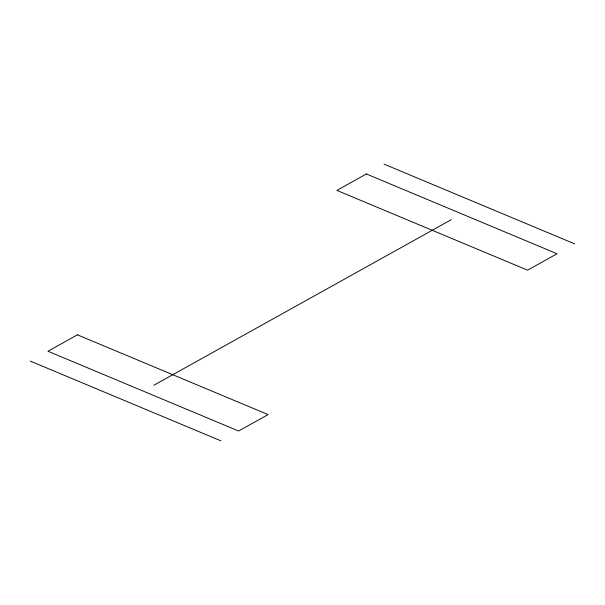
<?xml version="1.0" encoding="UTF-8"?>
<svg xmlns="http://www.w3.org/2000/svg" width="605" height="605" viewBox="0 0 605 605"><rect width="100%" height="100%" fill="white"/><g stroke="black" fill="none" stroke-linecap="round" stroke-linejoin="round"><path stroke-width="0.91" d="M153.814 385.264L451.307 219.668M384.069 164.136L574.75 243.913M30.25 361.087L220.931 440.863M77.425 334.83L47.939 351.24L238.62 431.017L268.106 414.599L77.425 334.83M366.38 173.983L336.894 190.401L527.575 270.17L557.061 253.76L366.38 173.983"/></g></svg>
